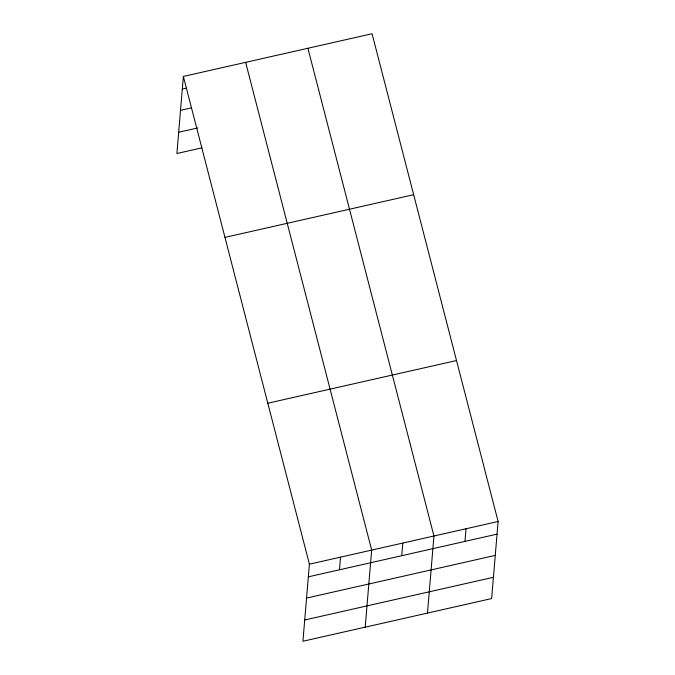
<?xml version="1.0" encoding="UTF-8"?>
<svg xmlns="http://www.w3.org/2000/svg" width="675" height="675" viewBox="0 0 675 675"><rect width="100%" height="100%" fill="white"/><g stroke="black" fill="none" stroke-linecap="round" stroke-linejoin="round"><path stroke-width="1.01" d="M183.364 76.435L309.403 564.182L302.932 641.25L491.636 598.565L498.108 521.497L372.068 33.75L183.364 76.435L176.892 153.503L202.002 147.825M339.474 569.784L340.538 557.137M365.2 627.159L371.672 550.091L245.641 62.353M401.752 555.694L402.815 543.054M427.477 613.077L433.949 536.009L307.91 48.263M464.965 541.401L466.028 528.753M182.301 89.083L186.317 88.18M180.52 110.346L191.565 107.848M178.681 132.249L197.758 127.929M224.961 237.389L413.665 194.704M267.806 403.228L456.511 360.534M309.403 564.182L498.108 521.497M308.34 576.83L497.045 534.144M306.551 598.084L495.256 555.398M304.712 619.987L493.417 577.302"/></g></svg>
